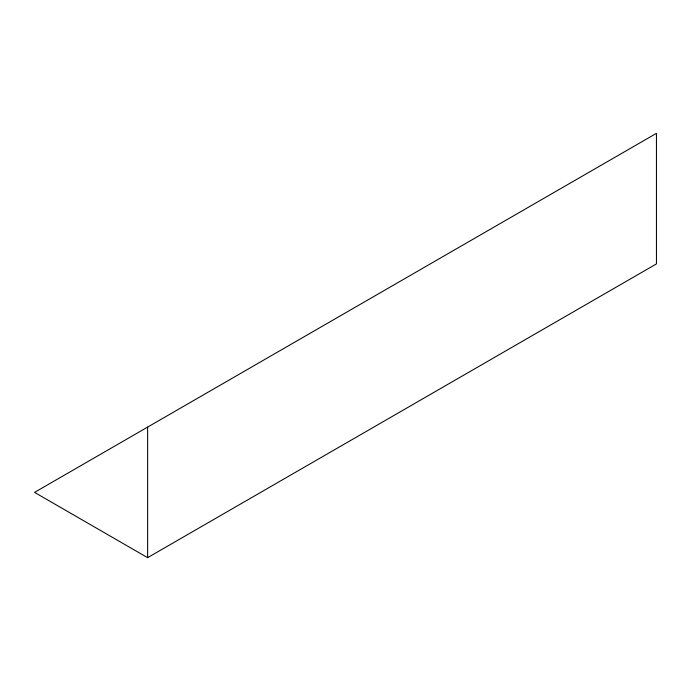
<?xml version="1.0" encoding="UTF-8"?>
<svg xmlns="http://www.w3.org/2000/svg" width="691" height="691" viewBox="0 0 691 691"><rect width="100%" height="100%" fill="white"/><g stroke="black" fill="none" stroke-linecap="round" stroke-linejoin="round"><path stroke-width="1.04" d="M147.624 557.663L656.45 263.902L656.45 133.328L34.55 492.381L147.624 557.663L147.624 427.098"/></g></svg>
